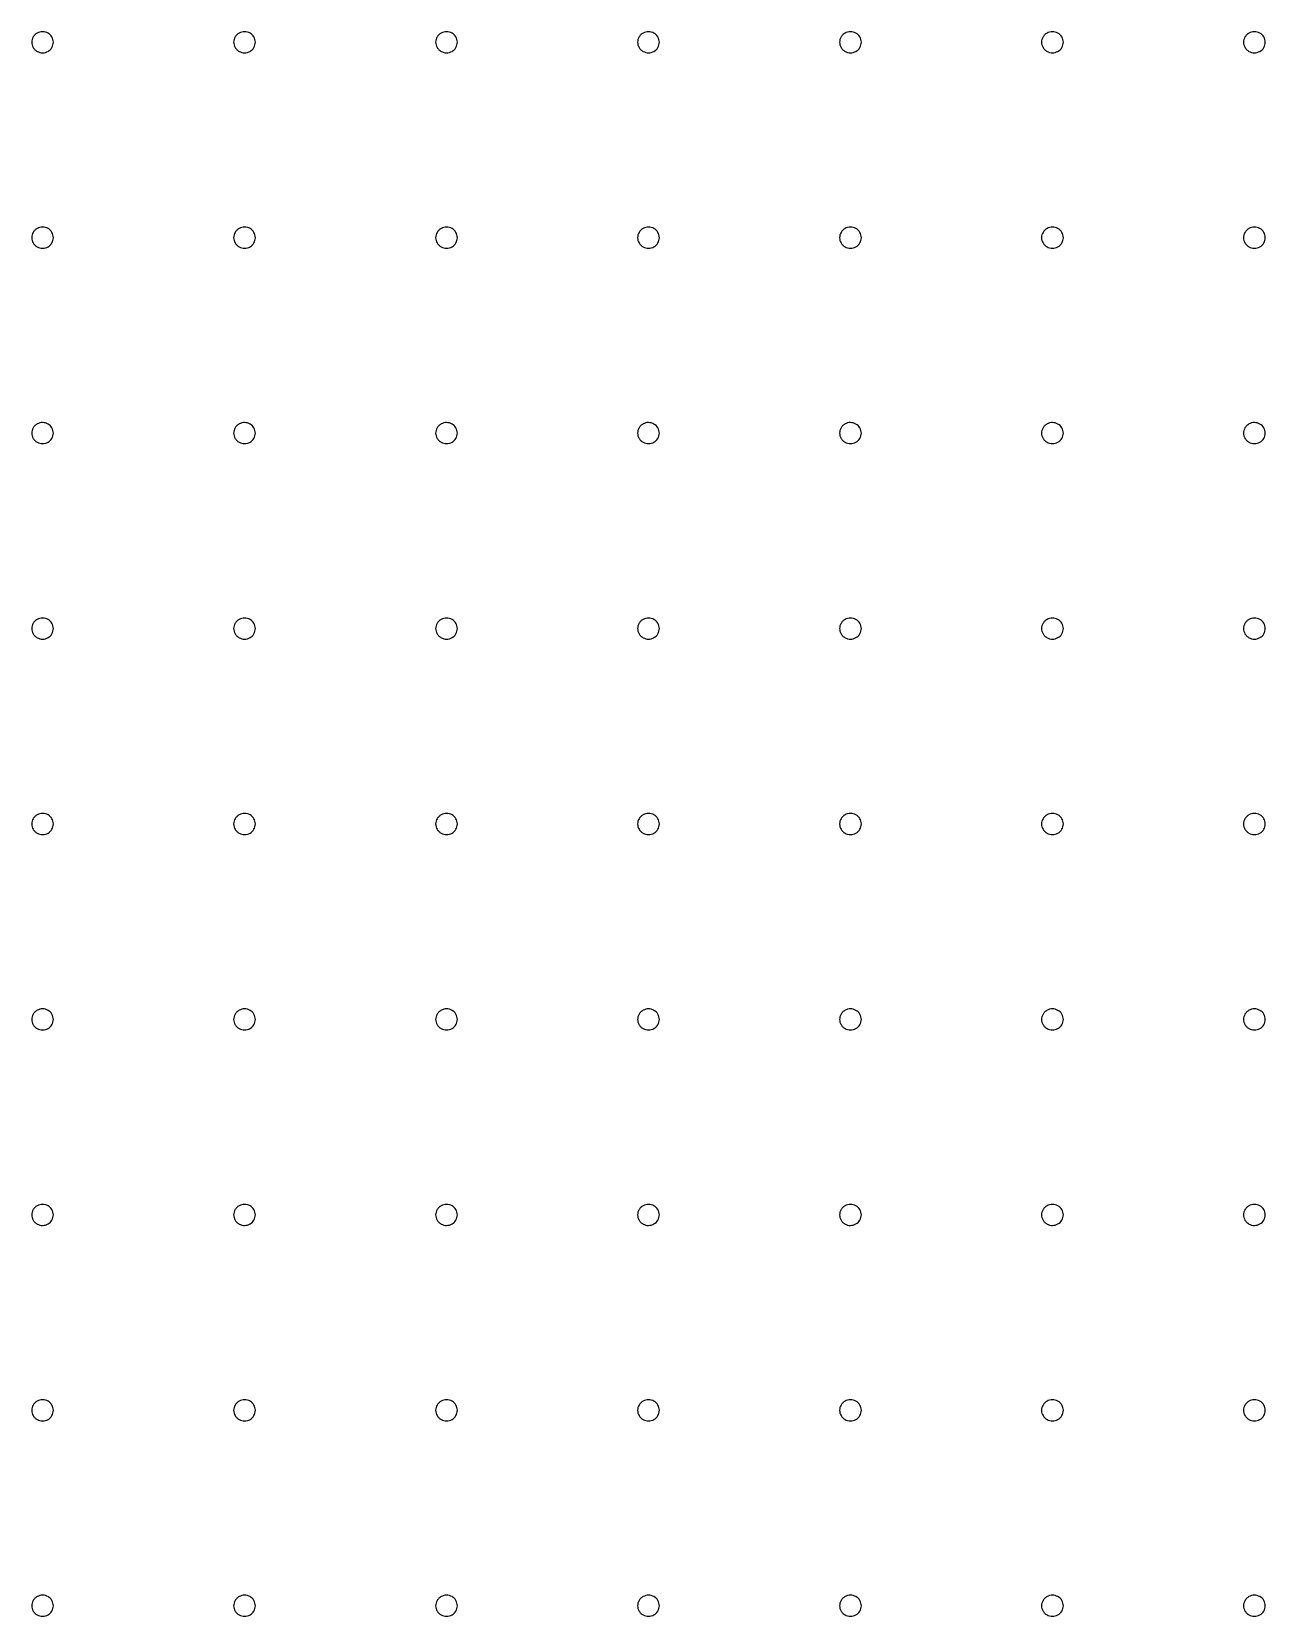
# Model space of a CAD drawing. Extents: x 0 to 210, y 0 to 204.
# Drawn here: x 177.17 to 209.91, y 0.58 to 42.64 of the extents above; entities that cross this region are included whole.
import ezdxf

# ---------------------------------------------------------------- set-up
doc = ezdxf.new("R2010")
doc.units = 0
doc.layers.add('Capa_1', color=7, linetype='CONTINUOUS')

msp = doc.modelspace()

# ---------------------------------------------------------------- linework, layer by layer
at = {"layer": 'Capa_1', "color": 7}
for p, q in [((177.748224, 42.355379), (177.748224, 42.355379)), ((183.108774, 42.355379), (183.108774, 42.355379)), ((188.469324, 42.355379), (188.469324, 42.355379)), ((193.829876, 42.355379), (193.829876, 42.355379)), ((199.190426, 42.355379), (199.190426, 42.355379)), ((204.550975, 42.355379), (204.550975, 42.355379)), ((209.911525, 42.355379), (209.911525, 42.355379)), ((177.748224, 37.16859), (177.748224, 37.16859)), ((183.108774, 37.16859), (183.108774, 37.16859)), ((188.469324, 37.16859), (188.469324, 37.16859)), ((193.829876, 37.16859), (193.829876, 37.16859)), ((199.190426, 37.16859), (199.190426, 37.16859)), ((204.550975, 37.16859), (204.550975, 37.16859)), ((209.911525, 37.16859), (209.911525, 37.16859)), ((177.748224, 31.981803), (177.748224, 31.981803)), ((183.108774, 31.981803), (183.108774, 31.981803)), ((188.469324, 31.981803), (188.469324, 31.981803)), ((193.829876, 31.981803), (193.829876, 31.981803)), ((199.190426, 31.981803), (199.190426, 31.981803)), ((204.550975, 31.981803), (204.550975, 31.981803)), ((209.911525, 31.981803), (209.911525, 31.981803)), ((177.748224, 26.795017), (177.748224, 26.795017)), ((183.108774, 26.795017), (183.108774, 26.795017)), ((188.469324, 26.795017), (188.469324, 26.795017)), ((193.829876, 26.795017), (193.829876, 26.795017)), ((199.190426, 26.795017), (199.190426, 26.795017)), ((204.550975, 26.795017), (204.550975, 26.795017)), ((209.911525, 26.795017), (209.911525, 26.795017)), ((177.748224, 21.608231), (177.748224, 21.608231)), ((183.108774, 21.608231), (183.108774, 21.608231)), ((188.469324, 21.608231), (188.469324, 21.608231)), ((193.829876, 21.608231), (193.829876, 21.608231)), ((199.190426, 21.608231), (199.190426, 21.608231)), ((204.550975, 21.608231), (204.550975, 21.608231)), ((209.911525, 21.608231), (209.911525, 21.608231)), ((177.748224, 16.421442), (177.748224, 16.421442)), ((183.108774, 16.421442), (183.108774, 16.421442)), ((188.469324, 16.421442), (188.469324, 16.421442)), ((193.829876, 16.421442), (193.829876, 16.421442)), ((199.190426, 16.421442), (199.190426, 16.421442)), ((204.550975, 16.421442), (204.550975, 16.421442)), ((209.911525, 16.421442), (209.911525, 16.421442)), ((177.748224, 11.234656), (177.748224, 11.234656)), ((183.108774, 11.234656), (183.108774, 11.234656)), ((188.469324, 11.234656), (188.469324, 11.234656)), ((193.829876, 11.234656), (193.829876, 11.234656)), ((199.190426, 11.234656), (199.190426, 11.234656)), ((204.550975, 11.234656), (204.550975, 11.234656)), ((209.911525, 11.234656), (209.911525, 11.234656)), ((177.748224, 6.047869), (177.748224, 6.047869)), ((183.108774, 6.047869), (183.108774, 6.047869)), ((188.469324, 6.047869), (188.469324, 6.047869)), ((193.829876, 6.047869), (193.829876, 6.047869)), ((199.190426, 6.047869), (199.190426, 6.047869)), ((204.550975, 6.047869), (204.550975, 6.047869)), ((209.911525, 6.047869), (209.911525, 6.047869)), ((177.748224, 0.861083), (177.748224, 0.861083)), ((183.108774, 0.861083), (183.108774, 0.861083)), ((188.469324, 0.861083), (188.469324, 0.861083)), ((193.829876, 0.861083), (193.829876, 0.861083)), ((199.190426, 0.861083), (199.190426, 0.861083)), ((204.550975, 0.861083), (204.550975, 0.861083)), ((209.911525, 0.861083), (209.911525, 0.861083))]:
    msp.add_line(p, q, dxfattribs=at)
for points in [[(177.748224, 42.355379), (177.740158, 42.305945), (177.724152, 42.207847), (177.608517, 42.101394), (177.484204, 42.069114), (177.383585, 42.082045), (177.31314, 42.110188), (177.252542, 42.155048), (177.205987, 42.213654), (177.17667, 42.281976), (177.16663, 42.355378), (177.17667, 42.428781), (177.205988, 42.497102), (177.252542, 42.555707), (177.313141, 42.600567), (177.383586, 42.62871), (177.484204, 42.64164), (177.608517, 42.609361), (177.724151, 42.502909), (177.740158, 42.404812), (177.748224, 42.355379)], [(183.108774, 42.355379), (183.100708, 42.305945), (183.084702, 42.207847), (182.969067, 42.101394), (182.844754, 42.069114), (182.744135, 42.082045), (182.67369, 42.110188), (182.613091, 42.155048), (182.566537, 42.213654), (182.537219, 42.281976), (182.52718, 42.355378), (182.53722, 42.428781), (182.566538, 42.497102), (182.613092, 42.555707), (182.673691, 42.600567), (182.744136, 42.62871), (182.844754, 42.64164), (182.969066, 42.609361), (183.0847, 42.502909), (183.100708, 42.404812), (183.108774, 42.355379)], [(188.469324, 42.355379), (188.461258, 42.305945), (188.445251, 42.207847), (188.329617, 42.101394), (188.205304, 42.069114), (188.104685, 42.082045), (188.03424, 42.110188), (187.973641, 42.155048), (187.927087, 42.213654), (187.897769, 42.281976), (187.88773, 42.355378), (187.89777, 42.428781), (187.927088, 42.497102), (187.973642, 42.555707), (188.034241, 42.600567), (188.104685, 42.62871), (188.205304, 42.64164), (188.329616, 42.609361), (188.44525, 42.502909), (188.461257, 42.404812), (188.469324, 42.355379)], [(193.829876, 42.355379), (193.82181, 42.305945), (193.805804, 42.207847), (193.690169, 42.101394), (193.565856, 42.069114), (193.465237, 42.082045), (193.394792, 42.110188), (193.334193, 42.155048), (193.287639, 42.213654), (193.258321, 42.281976), (193.248282, 42.355378), (193.258322, 42.428781), (193.28764, 42.497102), (193.334194, 42.555707), (193.394793, 42.600567), (193.465238, 42.62871), (193.565856, 42.64164), (193.690168, 42.609361), (193.805803, 42.502909), (193.82181, 42.404812), (193.829876, 42.355379)], [(199.190426, 42.355379), (199.18236, 42.305945), (199.166353, 42.207847), (199.050719, 42.101394), (198.926406, 42.069114), (198.825787, 42.082045), (198.755342, 42.110188), (198.694743, 42.155048), (198.648189, 42.213654), (198.618871, 42.281976), (198.608832, 42.355378), (198.618872, 42.428781), (198.64819, 42.497102), (198.694744, 42.555707), (198.755343, 42.600567), (198.825787, 42.62871), (198.926406, 42.64164), (199.050718, 42.609361), (199.166352, 42.502909), (199.182359, 42.404812), (199.190426, 42.355379)], [(204.550975, 42.355379), (204.54291, 42.305945), (204.526903, 42.207847), (204.411269, 42.101394), (204.286956, 42.069114), (204.186337, 42.082045), (204.115892, 42.110188), (204.055293, 42.155048), (204.008739, 42.213654), (203.979421, 42.281976), (203.969382, 42.355378), (203.979422, 42.428781), (204.008739, 42.497102), (204.055294, 42.555707), (204.115893, 42.600567), (204.186337, 42.62871), (204.286956, 42.64164), (204.411268, 42.609361), (204.526902, 42.502909), (204.542909, 42.404812), (204.550975, 42.355379)], [(209.911525, 42.355379), (209.903459, 42.305945), (209.887453, 42.207847), (209.771819, 42.101394), (209.647506, 42.069114), (209.546887, 42.082045), (209.476442, 42.110188), (209.415843, 42.155048), (209.369288, 42.213654), (209.339971, 42.281976), (209.329932, 42.355378), (209.339971, 42.428781), (209.369289, 42.497102), (209.415844, 42.555707), (209.476442, 42.600567), (209.546887, 42.62871), (209.647506, 42.64164), (209.771818, 42.609361), (209.887452, 42.502909), (209.903459, 42.404812), (209.911525, 42.355379)], [(177.748224, 37.16859), (177.740158, 37.119156), (177.724152, 37.021058), (177.608517, 36.914605), (177.484204, 36.882326), (177.383585, 36.895256), (177.31314, 36.923399), (177.252542, 36.968259), (177.205987, 37.026865), (177.17667, 37.095187), (177.16663, 37.16859), (177.17667, 37.241992), (177.205988, 37.310314), (177.252542, 37.368919), (177.313141, 37.413778), (177.383586, 37.441921), (177.484204, 37.454851), (177.608517, 37.422572), (177.724151, 37.31612), (177.740158, 37.218023), (177.748224, 37.16859)], [(183.108774, 37.16859), (183.100708, 37.119156), (183.084702, 37.021058), (182.969067, 36.914605), (182.844754, 36.882326), (182.744135, 36.895256), (182.67369, 36.923399), (182.613091, 36.968259), (182.566537, 37.026865), (182.537219, 37.095187), (182.52718, 37.16859), (182.53722, 37.241992), (182.566538, 37.310314), (182.613092, 37.368919), (182.673691, 37.413778), (182.744136, 37.441921), (182.844754, 37.454851), (182.969066, 37.422572), (183.0847, 37.31612), (183.100708, 37.218023), (183.108774, 37.16859)], [(188.469324, 37.16859), (188.461258, 37.119156), (188.445251, 37.021058), (188.329617, 36.914605), (188.205304, 36.882326), (188.104685, 36.895256), (188.03424, 36.923399), (187.973641, 36.968259), (187.927087, 37.026865), (187.897769, 37.095187), (187.88773, 37.16859), (187.89777, 37.241992), (187.927088, 37.310314), (187.973642, 37.368919), (188.034241, 37.413778), (188.104685, 37.441921), (188.205304, 37.454851), (188.329616, 37.422572), (188.44525, 37.31612), (188.461257, 37.218023), (188.469324, 37.16859)], [(193.829876, 37.16859), (193.82181, 37.119156), (193.805804, 37.021058), (193.690169, 36.914605), (193.565856, 36.882326), (193.465237, 36.895256), (193.394792, 36.923399), (193.334193, 36.968259), (193.287639, 37.026865), (193.258321, 37.095187), (193.248282, 37.16859), (193.258322, 37.241992), (193.28764, 37.310314), (193.334194, 37.368919), (193.394793, 37.413778), (193.465238, 37.441921), (193.565856, 37.454851), (193.690168, 37.422572), (193.805803, 37.31612), (193.82181, 37.218023), (193.829876, 37.16859)], [(199.190426, 37.16859), (199.18236, 37.119156), (199.166353, 37.021058), (199.050719, 36.914605), (198.926406, 36.882326), (198.825787, 36.895256), (198.755342, 36.923399), (198.694743, 36.968259), (198.648189, 37.026865), (198.618871, 37.095187), (198.608832, 37.16859), (198.618872, 37.241992), (198.64819, 37.310314), (198.694744, 37.368919), (198.755343, 37.413778), (198.825787, 37.441921), (198.926406, 37.454851), (199.050718, 37.422572), (199.166352, 37.31612), (199.182359, 37.218023), (199.190426, 37.16859)], [(204.550975, 37.16859), (204.54291, 37.119156), (204.526903, 37.021058), (204.411269, 36.914605), (204.286956, 36.882326), (204.186337, 36.895256), (204.115892, 36.923399), (204.055293, 36.968259), (204.008739, 37.026865), (203.979421, 37.095187), (203.969382, 37.16859), (203.979422, 37.241992), (204.008739, 37.310314), (204.055294, 37.368919), (204.115893, 37.413778), (204.186337, 37.441921), (204.286956, 37.454851), (204.411268, 37.422572), (204.526902, 37.31612), (204.542909, 37.218023), (204.550975, 37.16859)], [(209.911525, 37.16859), (209.903459, 37.119156), (209.887453, 37.021058), (209.771819, 36.914605), (209.647506, 36.882326), (209.546887, 36.895256), (209.476442, 36.923399), (209.415843, 36.968259), (209.369288, 37.026865), (209.339971, 37.095187), (209.329932, 37.16859), (209.339971, 37.241992), (209.369289, 37.310314), (209.415844, 37.368919), (209.476442, 37.413778), (209.546887, 37.441921), (209.647506, 37.454851), (209.771818, 37.422572), (209.887452, 37.31612), (209.903459, 37.218023), (209.911525, 37.16859)], [(177.748224, 31.981803), (177.740158, 31.93237), (177.724152, 31.834272), (177.608517, 31.727819), (177.484204, 31.695539), (177.383585, 31.70847), (177.31314, 31.736613), (177.252542, 31.781473), (177.205987, 31.840078), (177.17667, 31.908401), (177.16663, 31.981803), (177.17667, 32.055206), (177.205988, 32.123527), (177.252542, 32.182132), (177.313141, 32.226992), (177.383586, 32.255135), (177.484204, 32.268065), (177.608517, 32.235786), (177.724151, 32.129334), (177.740158, 32.031237), (177.748224, 31.981803)], [(183.108774, 31.981803), (183.100708, 31.93237), (183.084702, 31.834272), (182.969067, 31.727819), (182.844754, 31.695539), (182.744135, 31.70847), (182.67369, 31.736613), (182.613091, 31.781473), (182.566537, 31.840078), (182.537219, 31.908401), (182.52718, 31.981803), (182.53722, 32.055206), (182.566538, 32.123527), (182.613092, 32.182132), (182.673691, 32.226992), (182.744136, 32.255135), (182.844754, 32.268065), (182.969066, 32.235786), (183.0847, 32.129334), (183.100708, 32.031237), (183.108774, 31.981803)], [(188.469324, 31.981803), (188.461258, 31.93237), (188.445251, 31.834272), (188.329617, 31.727819), (188.205304, 31.695539), (188.104685, 31.70847), (188.03424, 31.736613), (187.973641, 31.781473), (187.927087, 31.840078), (187.897769, 31.908401), (187.88773, 31.981803), (187.89777, 32.055206), (187.927088, 32.123527), (187.973642, 32.182132), (188.034241, 32.226992), (188.104685, 32.255135), (188.205304, 32.268065), (188.329616, 32.235786), (188.44525, 32.129334), (188.461257, 32.031237), (188.469324, 31.981803)], [(193.829876, 31.981803), (193.82181, 31.93237), (193.805804, 31.834272), (193.690169, 31.727819), (193.565856, 31.695539), (193.465237, 31.70847), (193.394792, 31.736613), (193.334193, 31.781473), (193.287639, 31.840078), (193.258321, 31.908401), (193.248282, 31.981803), (193.258322, 32.055206), (193.28764, 32.123527), (193.334194, 32.182132), (193.394793, 32.226992), (193.465238, 32.255135), (193.565856, 32.268065), (193.690168, 32.235786), (193.805803, 32.129334), (193.82181, 32.031237), (193.829876, 31.981803)], [(199.190426, 31.981803), (199.18236, 31.93237), (199.166353, 31.834272), (199.050719, 31.727819), (198.926406, 31.695539), (198.825787, 31.70847), (198.755342, 31.736613), (198.694743, 31.781473), (198.648189, 31.840078), (198.618871, 31.908401), (198.608832, 31.981803), (198.618872, 32.055206), (198.64819, 32.123527), (198.694744, 32.182132), (198.755343, 32.226992), (198.825787, 32.255135), (198.926406, 32.268065), (199.050718, 32.235786), (199.166352, 32.129334), (199.182359, 32.031237), (199.190426, 31.981803)], [(204.550975, 31.981803), (204.54291, 31.93237), (204.526903, 31.834272), (204.411269, 31.727819), (204.286956, 31.695539), (204.186337, 31.70847), (204.115892, 31.736613), (204.055293, 31.781473), (204.008739, 31.840078), (203.979421, 31.908401), (203.969382, 31.981803), (203.979422, 32.055206), (204.008739, 32.123527), (204.055294, 32.182132), (204.115893, 32.226992), (204.186337, 32.255135), (204.286956, 32.268065), (204.411268, 32.235786), (204.526902, 32.129334), (204.542909, 32.031237), (204.550975, 31.981803)], [(209.911525, 31.981803), (209.903459, 31.93237), (209.887453, 31.834272), (209.771819, 31.727819), (209.647506, 31.695539), (209.546887, 31.70847), (209.476442, 31.736613), (209.415843, 31.781473), (209.369288, 31.840078), (209.339971, 31.908401), (209.329932, 31.981803), (209.339971, 32.055206), (209.369289, 32.123527), (209.415844, 32.182132), (209.476442, 32.226992), (209.546887, 32.255135), (209.647506, 32.268065), (209.771818, 32.235786), (209.887452, 32.129334), (209.903459, 32.031237), (209.911525, 31.981803)], [(177.748224, 26.795017), (177.740158, 26.745584), (177.724152, 26.647486), (177.608517, 26.541033), (177.484204, 26.508753), (177.383585, 26.521684), (177.31314, 26.549827), (177.252542, 26.594687), (177.205987, 26.653292), (177.17667, 26.721615), (177.16663, 26.795017), (177.17667, 26.868419), (177.205988, 26.936741), (177.252542, 26.995346), (177.313141, 27.040205), (177.383586, 27.068348), (177.484204, 27.081279), (177.608517, 27.048999), (177.724151, 26.942547), (177.740158, 26.84445), (177.748224, 26.795017)], [(183.108774, 26.795017), (183.100708, 26.745584), (183.084702, 26.647486), (182.969067, 26.541033), (182.844754, 26.508753), (182.744135, 26.521684), (182.67369, 26.549827), (182.613091, 26.594687), (182.566537, 26.653292), (182.537219, 26.721615), (182.52718, 26.795017), (182.53722, 26.868419), (182.566538, 26.936741), (182.613092, 26.995346), (182.673691, 27.040205), (182.744136, 27.068348), (182.844754, 27.081279), (182.969066, 27.048999), (183.0847, 26.942547), (183.100708, 26.84445), (183.108774, 26.795017)], [(188.469324, 26.795017), (188.461258, 26.745584), (188.445251, 26.647486), (188.329617, 26.541033), (188.205304, 26.508753), (188.104685, 26.521684), (188.03424, 26.549827), (187.973641, 26.594687), (187.927087, 26.653292), (187.897769, 26.721615), (187.88773, 26.795017), (187.89777, 26.868419), (187.927088, 26.936741), (187.973642, 26.995346), (188.034241, 27.040205), (188.104685, 27.068348), (188.205304, 27.081279), (188.329616, 27.048999), (188.44525, 26.942547), (188.461257, 26.84445), (188.469324, 26.795017)], [(193.829876, 26.795017), (193.82181, 26.745584), (193.805804, 26.647486), (193.690169, 26.541033), (193.565856, 26.508753), (193.465237, 26.521684), (193.394792, 26.549827), (193.334193, 26.594687), (193.287639, 26.653292), (193.258321, 26.721615), (193.248282, 26.795017), (193.258322, 26.868419), (193.28764, 26.936741), (193.334194, 26.995346), (193.394793, 27.040205), (193.465238, 27.068348), (193.565856, 27.081279), (193.690168, 27.048999), (193.805803, 26.942547), (193.82181, 26.84445), (193.829876, 26.795017)], [(199.190426, 26.795017), (199.18236, 26.745584), (199.166353, 26.647486), (199.050719, 26.541033), (198.926406, 26.508753), (198.825787, 26.521684), (198.755342, 26.549827), (198.694743, 26.594687), (198.648189, 26.653292), (198.618871, 26.721615), (198.608832, 26.795017), (198.618872, 26.868419), (198.64819, 26.936741), (198.694744, 26.995346), (198.755343, 27.040205), (198.825787, 27.068348), (198.926406, 27.081279), (199.050718, 27.048999), (199.166352, 26.942547), (199.182359, 26.84445), (199.190426, 26.795017)], [(204.550975, 26.795017), (204.54291, 26.745584), (204.526903, 26.647486), (204.411269, 26.541033), (204.286956, 26.508753), (204.186337, 26.521684), (204.115892, 26.549827), (204.055293, 26.594687), (204.008739, 26.653292), (203.979421, 26.721615), (203.969382, 26.795017), (203.979422, 26.868419), (204.008739, 26.936741), (204.055294, 26.995346), (204.115893, 27.040205), (204.186337, 27.068348), (204.286956, 27.081279), (204.411268, 27.048999), (204.526902, 26.942547), (204.542909, 26.84445), (204.550975, 26.795017)], [(209.911525, 26.795017), (209.903459, 26.745584), (209.887453, 26.647486), (209.771819, 26.541033), (209.647506, 26.508753), (209.546887, 26.521684), (209.476442, 26.549827), (209.415843, 26.594687), (209.369288, 26.653292), (209.339971, 26.721615), (209.329932, 26.795017), (209.339971, 26.868419), (209.369289, 26.936741), (209.415844, 26.995346), (209.476442, 27.040205), (209.546887, 27.068348), (209.647506, 27.081279), (209.771818, 27.048999), (209.887452, 26.942547), (209.903459, 26.84445), (209.911525, 26.795017)], [(177.748224, 21.608231), (177.740158, 21.558797), (177.724152, 21.460699), (177.608517, 21.354246), (177.484204, 21.321967), (177.383585, 21.334897), (177.31314, 21.36304), (177.252542, 21.4079), (177.205987, 21.466506), (177.17667, 21.534828), (177.16663, 21.608231), (177.17667, 21.681633), (177.205988, 21.749955), (177.252542, 21.80856), (177.313141, 21.853419), (177.383586, 21.881562), (177.484204, 21.894492), (177.608517, 21.862213), (177.724151, 21.755761), (177.740158, 21.657664), (177.748224, 21.608231)], [(183.108774, 21.608231), (183.100708, 21.558797), (183.084702, 21.460699), (182.969067, 21.354246), (182.844754, 21.321967), (182.744135, 21.334897), (182.67369, 21.36304), (182.613091, 21.4079), (182.566537, 21.466506), (182.537219, 21.534828), (182.52718, 21.608231), (182.53722, 21.681633), (182.566538, 21.749955), (182.613092, 21.80856), (182.673691, 21.853419), (182.744136, 21.881562), (182.844754, 21.894492), (182.969066, 21.862213), (183.0847, 21.755761), (183.100708, 21.657664), (183.108774, 21.608231)], [(188.469324, 21.608231), (188.461258, 21.558797), (188.445251, 21.460699), (188.329617, 21.354246), (188.205304, 21.321967), (188.104685, 21.334897), (188.03424, 21.36304), (187.973641, 21.4079), (187.927087, 21.466506), (187.897769, 21.534828), (187.88773, 21.608231), (187.89777, 21.681633), (187.927088, 21.749955), (187.973642, 21.80856), (188.034241, 21.853419), (188.104685, 21.881562), (188.205304, 21.894492), (188.329616, 21.862213), (188.44525, 21.755761), (188.461257, 21.657664), (188.469324, 21.608231)], [(193.829876, 21.608231), (193.82181, 21.558797), (193.805804, 21.460699), (193.690169, 21.354246), (193.565856, 21.321967), (193.465237, 21.334897), (193.394792, 21.36304), (193.334193, 21.4079), (193.287639, 21.466506), (193.258321, 21.534828), (193.248282, 21.608231), (193.258322, 21.681633), (193.28764, 21.749955), (193.334194, 21.80856), (193.394793, 21.853419), (193.465238, 21.881562), (193.565856, 21.894492), (193.690168, 21.862213), (193.805803, 21.755761), (193.82181, 21.657664), (193.829876, 21.608231)], [(199.190426, 21.608231), (199.18236, 21.558797), (199.166353, 21.460699), (199.050719, 21.354246), (198.926406, 21.321967), (198.825787, 21.334897), (198.755342, 21.36304), (198.694743, 21.4079), (198.648189, 21.466506), (198.618871, 21.534828), (198.608832, 21.608231), (198.618872, 21.681633), (198.64819, 21.749955), (198.694744, 21.80856), (198.755343, 21.853419), (198.825787, 21.881562), (198.926406, 21.894492), (199.050718, 21.862213), (199.166352, 21.755761), (199.182359, 21.657664), (199.190426, 21.608231)], [(204.550975, 21.608231), (204.54291, 21.558797), (204.526903, 21.460699), (204.411269, 21.354246), (204.286956, 21.321967), (204.186337, 21.334897), (204.115892, 21.36304), (204.055293, 21.4079), (204.008739, 21.466506), (203.979421, 21.534828), (203.969382, 21.608231), (203.979422, 21.681633), (204.008739, 21.749955), (204.055294, 21.80856), (204.115893, 21.853419), (204.186337, 21.881562), (204.286956, 21.894492), (204.411268, 21.862213), (204.526902, 21.755761), (204.542909, 21.657664), (204.550975, 21.608231)], [(209.911525, 21.608231), (209.903459, 21.558797), (209.887453, 21.460699), (209.771819, 21.354246), (209.647506, 21.321967), (209.546887, 21.334897), (209.476442, 21.36304), (209.415843, 21.4079), (209.369288, 21.466506), (209.339971, 21.534828), (209.329932, 21.608231), (209.339971, 21.681633), (209.369289, 21.749955), (209.415844, 21.80856), (209.476442, 21.853419), (209.546887, 21.881562), (209.647506, 21.894492), (209.771818, 21.862213), (209.887452, 21.755761), (209.903459, 21.657664), (209.911525, 21.608231)], [(177.748224, 16.421442), (177.740158, 16.372009), (177.724152, 16.273911), (177.608517, 16.167458), (177.484204, 16.135178), (177.383585, 16.148109), (177.31314, 16.176252), (177.252542, 16.221112), (177.205987, 16.279717), (177.17667, 16.348039), (177.16663, 16.421442), (177.17667, 16.494844), (177.205988, 16.563166), (177.252542, 16.621771), (177.313141, 16.66663), (177.383586, 16.694773), (177.484204, 16.707704), (177.608517, 16.675424), (177.724151, 16.568972), (177.740158, 16.470875), (177.748224, 16.421442)], [(183.108774, 16.421442), (183.100708, 16.372009), (183.084702, 16.273911), (182.969067, 16.167458), (182.844754, 16.135178), (182.744135, 16.148109), (182.67369, 16.176252), (182.613091, 16.221112), (182.566537, 16.279717), (182.537219, 16.348039), (182.52718, 16.421442), (182.53722, 16.494844), (182.566538, 16.563166), (182.613092, 16.621771), (182.673691, 16.66663), (182.744136, 16.694773), (182.844754, 16.707704), (182.969066, 16.675424), (183.0847, 16.568972), (183.100708, 16.470875), (183.108774, 16.421442)], [(188.469324, 16.421442), (188.461258, 16.372009), (188.445251, 16.273911), (188.329617, 16.167458), (188.205304, 16.135178), (188.104685, 16.148109), (188.03424, 16.176252), (187.973641, 16.221112), (187.927087, 16.279717), (187.897769, 16.348039), (187.88773, 16.421442), (187.89777, 16.494844), (187.927088, 16.563166), (187.973642, 16.621771), (188.034241, 16.66663), (188.104685, 16.694773), (188.205304, 16.707704), (188.329616, 16.675424), (188.44525, 16.568972), (188.461257, 16.470875), (188.469324, 16.421442)], [(193.829876, 16.421442), (193.82181, 16.372009), (193.805804, 16.273911), (193.690169, 16.167458), (193.565856, 16.135178), (193.465237, 16.148109), (193.394792, 16.176252), (193.334193, 16.221112), (193.287639, 16.279717), (193.258321, 16.348039), (193.248282, 16.421442), (193.258322, 16.494844), (193.28764, 16.563166), (193.334194, 16.621771), (193.394793, 16.66663), (193.465238, 16.694773), (193.565856, 16.707704), (193.690168, 16.675424), (193.805803, 16.568972), (193.82181, 16.470875), (193.829876, 16.421442)], [(199.190426, 16.421442), (199.18236, 16.372009), (199.166353, 16.273911), (199.050719, 16.167458), (198.926406, 16.135178), (198.825787, 16.148109), (198.755342, 16.176252), (198.694743, 16.221112), (198.648189, 16.279717), (198.618871, 16.348039), (198.608832, 16.421442), (198.618872, 16.494844), (198.64819, 16.563166), (198.694744, 16.621771), (198.755343, 16.66663), (198.825787, 16.694773), (198.926406, 16.707704), (199.050718, 16.675424), (199.166352, 16.568972), (199.182359, 16.470875), (199.190426, 16.421442)], [(204.550975, 16.421442), (204.54291, 16.372009), (204.526903, 16.273911), (204.411269, 16.167458), (204.286956, 16.135178), (204.186337, 16.148109), (204.115892, 16.176252), (204.055293, 16.221112), (204.008739, 16.279717), (203.979421, 16.348039), (203.969382, 16.421442), (203.979422, 16.494844), (204.008739, 16.563166), (204.055294, 16.621771), (204.115893, 16.66663), (204.186337, 16.694773), (204.286956, 16.707704), (204.411268, 16.675424), (204.526902, 16.568972), (204.542909, 16.470875), (204.550975, 16.421442)], [(209.911525, 16.421442), (209.903459, 16.372009), (209.887453, 16.273911), (209.771819, 16.167458), (209.647506, 16.135178), (209.546887, 16.148109), (209.476442, 16.176252), (209.415843, 16.221112), (209.369288, 16.279717), (209.339971, 16.348039), (209.329932, 16.421442), (209.339971, 16.494844), (209.369289, 16.563166), (209.415844, 16.621771), (209.476442, 16.66663), (209.546887, 16.694773), (209.647506, 16.707704), (209.771818, 16.675424), (209.887452, 16.568972), (209.903459, 16.470875), (209.911525, 16.421442)], [(177.748224, 11.234656), (177.740158, 11.185222), (177.724152, 11.087124), (177.608517, 10.980671), (177.484204, 10.948392), (177.383585, 10.961322), (177.31314, 10.989465), (177.252542, 11.034325), (177.205987, 11.092931), (177.17667, 11.161253), (177.16663, 11.234656), (177.17667, 11.308058), (177.205988, 11.37638), (177.252542, 11.434985), (177.313141, 11.479844), (177.383586, 11.507987), (177.484204, 11.520917), (177.608517, 11.488638), (177.724151, 11.382186), (177.740158, 11.284089), (177.748224, 11.234656)], [(183.108774, 11.234656), (183.100708, 11.185222), (183.084702, 11.087124), (182.969067, 10.980671), (182.844754, 10.948392), (182.744135, 10.961322), (182.67369, 10.989465), (182.613091, 11.034325), (182.566537, 11.092931), (182.537219, 11.161253), (182.52718, 11.234656), (182.53722, 11.308058), (182.566538, 11.37638), (182.613092, 11.434985), (182.673691, 11.479844), (182.744136, 11.507987), (182.844754, 11.520917), (182.969066, 11.488638), (183.0847, 11.382186), (183.100708, 11.284089), (183.108774, 11.234656)], [(188.469324, 11.234656), (188.461258, 11.185222), (188.445251, 11.087124), (188.329617, 10.980671), (188.205304, 10.948392), (188.104685, 10.961322), (188.03424, 10.989465), (187.973641, 11.034325), (187.927087, 11.092931), (187.897769, 11.161253), (187.88773, 11.234656), (187.89777, 11.308058), (187.927088, 11.37638), (187.973642, 11.434985), (188.034241, 11.479844), (188.104685, 11.507987), (188.205304, 11.520917), (188.329616, 11.488638), (188.44525, 11.382186), (188.461257, 11.284089), (188.469324, 11.234656)], [(193.829876, 11.234656), (193.82181, 11.185222), (193.805804, 11.087124), (193.690169, 10.980671), (193.565856, 10.948392), (193.465237, 10.961322), (193.394792, 10.989465), (193.334193, 11.034325), (193.287639, 11.092931), (193.258321, 11.161253), (193.248282, 11.234656), (193.258322, 11.308058), (193.28764, 11.37638), (193.334194, 11.434985), (193.394793, 11.479844), (193.465238, 11.507987), (193.565856, 11.520917), (193.690168, 11.488638), (193.805803, 11.382186), (193.82181, 11.284089), (193.829876, 11.234656)], [(199.190426, 11.234656), (199.18236, 11.185222), (199.166353, 11.087124), (199.050719, 10.980671), (198.926406, 10.948392), (198.825787, 10.961322), (198.755342, 10.989465), (198.694743, 11.034325), (198.648189, 11.092931), (198.618871, 11.161253), (198.608832, 11.234656), (198.618872, 11.308058), (198.64819, 11.37638), (198.694744, 11.434985), (198.755343, 11.479844), (198.825787, 11.507987), (198.926406, 11.520917), (199.050718, 11.488638), (199.166352, 11.382186), (199.182359, 11.284089), (199.190426, 11.234656)], [(204.550975, 11.234656), (204.54291, 11.185222), (204.526903, 11.087124), (204.411269, 10.980671), (204.286956, 10.948392), (204.186337, 10.961322), (204.115892, 10.989465), (204.055293, 11.034325), (204.008739, 11.092931), (203.979421, 11.161253), (203.969382, 11.234656), (203.979422, 11.308058), (204.008739, 11.37638), (204.055294, 11.434985), (204.115893, 11.479844), (204.186337, 11.507987), (204.286956, 11.520917), (204.411268, 11.488638), (204.526902, 11.382186), (204.542909, 11.284089), (204.550975, 11.234656)], [(209.911525, 11.234656), (209.903459, 11.185222), (209.887453, 11.087124), (209.771819, 10.980671), (209.647506, 10.948392), (209.546887, 10.961322), (209.476442, 10.989465), (209.415843, 11.034325), (209.369288, 11.092931), (209.339971, 11.161253), (209.329932, 11.234656), (209.339971, 11.308058), (209.369289, 11.37638), (209.415844, 11.434985), (209.476442, 11.479844), (209.546887, 11.507987), (209.647506, 11.520917), (209.771818, 11.488638), (209.887452, 11.382186), (209.903459, 11.284089), (209.911525, 11.234656)], [(177.748224, 6.047869), (177.740158, 5.998436), (177.724152, 5.900338), (177.608517, 5.793885), (177.484204, 5.761605), (177.383585, 5.774536), (177.31314, 5.802679), (177.252542, 5.847539), (177.205987, 5.906144), (177.17667, 5.974467), (177.16663, 6.047869), (177.17667, 6.121272), (177.205988, 6.189593), (177.252542, 6.248198), (177.313141, 6.293058), (177.383586, 6.321201), (177.484204, 6.334131), (177.608517, 6.301852), (177.724151, 6.1954), (177.740158, 6.097302), (177.748224, 6.047869)], [(183.108774, 6.047869), (183.100708, 5.998436), (183.084702, 5.900338), (182.969067, 5.793885), (182.844754, 5.761605), (182.744135, 5.774536), (182.67369, 5.802679), (182.613091, 5.847539), (182.566537, 5.906144), (182.537219, 5.974467), (182.52718, 6.047869), (182.53722, 6.121272), (182.566538, 6.189593), (182.613092, 6.248198), (182.673691, 6.293058), (182.744136, 6.321201), (182.844754, 6.334131), (182.969066, 6.301852), (183.0847, 6.1954), (183.100708, 6.097302), (183.108774, 6.047869)], [(188.469324, 6.047869), (188.461258, 5.998436), (188.445251, 5.900338), (188.329617, 5.793885), (188.205304, 5.761605), (188.104685, 5.774536), (188.03424, 5.802679), (187.973641, 5.847539), (187.927087, 5.906144), (187.897769, 5.974467), (187.88773, 6.047869), (187.89777, 6.121272), (187.927088, 6.189593), (187.973642, 6.248198), (188.034241, 6.293058), (188.104685, 6.321201), (188.205304, 6.334131), (188.329616, 6.301852), (188.44525, 6.1954), (188.461257, 6.097302), (188.469324, 6.047869)], [(193.829876, 6.047869), (193.82181, 5.998436), (193.805804, 5.900338), (193.690169, 5.793885), (193.565856, 5.761605), (193.465237, 5.774536), (193.394792, 5.802679), (193.334193, 5.847539), (193.287639, 5.906144), (193.258321, 5.974467), (193.248282, 6.047869), (193.258322, 6.121272), (193.28764, 6.189593), (193.334194, 6.248198), (193.394793, 6.293058), (193.465238, 6.321201), (193.565856, 6.334131), (193.690168, 6.301852), (193.805803, 6.1954), (193.82181, 6.097302), (193.829876, 6.047869)], [(199.190426, 6.047869), (199.18236, 5.998436), (199.166353, 5.900338), (199.050719, 5.793885), (198.926406, 5.761605), (198.825787, 5.774536), (198.755342, 5.802679), (198.694743, 5.847539), (198.648189, 5.906144), (198.618871, 5.974467), (198.608832, 6.047869), (198.618872, 6.121272), (198.64819, 6.189593), (198.694744, 6.248198), (198.755343, 6.293058), (198.825787, 6.321201), (198.926406, 6.334131), (199.050718, 6.301852), (199.166352, 6.1954), (199.182359, 6.097302), (199.190426, 6.047869)], [(204.550975, 6.047869), (204.54291, 5.998436), (204.526903, 5.900338), (204.411269, 5.793885), (204.286956, 5.761605), (204.186337, 5.774536), (204.115892, 5.802679), (204.055293, 5.847539), (204.008739, 5.906144), (203.979421, 5.974467), (203.969382, 6.047869), (203.979422, 6.121272), (204.008739, 6.189593), (204.055294, 6.248198), (204.115893, 6.293058), (204.186337, 6.321201), (204.286956, 6.334131), (204.411268, 6.301852), (204.526902, 6.1954), (204.542909, 6.097302), (204.550975, 6.047869)], [(209.911525, 6.047869), (209.903459, 5.998436), (209.887453, 5.900338), (209.771819, 5.793885), (209.647506, 5.761605), (209.546887, 5.774536), (209.476442, 5.802679), (209.415843, 5.847539), (209.369288, 5.906144), (209.339971, 5.974467), (209.329932, 6.047869), (209.339971, 6.121272), (209.369289, 6.189593), (209.415844, 6.248198), (209.476442, 6.293058), (209.546887, 6.321201), (209.647506, 6.334131), (209.771818, 6.301852), (209.887452, 6.1954), (209.903459, 6.097302), (209.911525, 6.047869)], [(177.748224, 0.861083), (177.740158, 0.81165), (177.724152, 0.713552), (177.608517, 0.607099), (177.484204, 0.574819), (177.383585, 0.58775), (177.31314, 0.615893), (177.252542, 0.660753), (177.205987, 0.719358), (177.17667, 0.78768), (177.16663, 0.861083), (177.17667, 0.934485), (177.205988, 1.002807), (177.252542, 1.061412), (177.313141, 1.106271), (177.383586, 1.134414), (177.484204, 1.147345), (177.608517, 1.115065), (177.724151, 1.008613), (177.740158, 0.910516), (177.748224, 0.861083)], [(183.108774, 0.861083), (183.100708, 0.81165), (183.084702, 0.713552), (182.969067, 0.607099), (182.844754, 0.574819), (182.744135, 0.58775), (182.67369, 0.615893), (182.613091, 0.660753), (182.566537, 0.719358), (182.537219, 0.78768), (182.52718, 0.861083), (182.53722, 0.934485), (182.566538, 1.002807), (182.613092, 1.061412), (182.673691, 1.106271), (182.744136, 1.134414), (182.844754, 1.147345), (182.969066, 1.115065), (183.0847, 1.008613), (183.100708, 0.910516), (183.108774, 0.861083)], [(188.469324, 0.861083), (188.461258, 0.81165), (188.445251, 0.713552), (188.329617, 0.607099), (188.205304, 0.574819), (188.104685, 0.58775), (188.03424, 0.615893), (187.973641, 0.660753), (187.927087, 0.719358), (187.897769, 0.78768), (187.88773, 0.861083), (187.89777, 0.934485), (187.927088, 1.002807), (187.973642, 1.061412), (188.034241, 1.106271), (188.104685, 1.134414), (188.205304, 1.147345), (188.329616, 1.115065), (188.44525, 1.008613), (188.461257, 0.910516), (188.469324, 0.861083)], [(193.829876, 0.861083), (193.82181, 0.81165), (193.805804, 0.713552), (193.690169, 0.607099), (193.565856, 0.574819), (193.465237, 0.58775), (193.394792, 0.615893), (193.334193, 0.660753), (193.287639, 0.719358), (193.258321, 0.78768), (193.248282, 0.861083), (193.258322, 0.934485), (193.28764, 1.002807), (193.334194, 1.061412), (193.394793, 1.106271), (193.465238, 1.134414), (193.565856, 1.147345), (193.690168, 1.115065), (193.805803, 1.008613), (193.82181, 0.910516), (193.829876, 0.861083)], [(199.190426, 0.861083), (199.18236, 0.81165), (199.166353, 0.713552), (199.050719, 0.607099), (198.926406, 0.574819), (198.825787, 0.58775), (198.755342, 0.615893), (198.694743, 0.660753), (198.648189, 0.719358), (198.618871, 0.78768), (198.608832, 0.861083), (198.618872, 0.934485), (198.64819, 1.002807), (198.694744, 1.061412), (198.755343, 1.106271), (198.825787, 1.134414), (198.926406, 1.147345), (199.050718, 1.115065), (199.166352, 1.008613), (199.182359, 0.910516), (199.190426, 0.861083)], [(204.550975, 0.861083), (204.54291, 0.81165), (204.526903, 0.713552), (204.411269, 0.607099), (204.286956, 0.574819), (204.186337, 0.58775), (204.115892, 0.615893), (204.055293, 0.660753), (204.008739, 0.719358), (203.979421, 0.78768), (203.969382, 0.861083), (203.979422, 0.934485), (204.008739, 1.002807), (204.055294, 1.061412), (204.115893, 1.106271), (204.186337, 1.134414), (204.286956, 1.147345), (204.411268, 1.115065), (204.526902, 1.008613), (204.542909, 0.910516), (204.550975, 0.861083)], [(209.911525, 0.861083), (209.903459, 0.81165), (209.887453, 0.713552), (209.771819, 0.607099), (209.647506, 0.574819), (209.546887, 0.58775), (209.476442, 0.615893), (209.415843, 0.660753), (209.369288, 0.719358), (209.339971, 0.78768), (209.329932, 0.861083), (209.339971, 0.934485), (209.369289, 1.002807), (209.415844, 1.061412), (209.476442, 1.106271), (209.546887, 1.134414), (209.647506, 1.147345), (209.771818, 1.115065), (209.887452, 1.008613), (209.903459, 0.910516), (209.911525, 0.861083)]]:
    msp.add_open_spline(points, degree=3, knots=[0, 0, 0, 0, 0.146605, 0.290931, 0.441768, 0.517413, 0.592123, 0.666911, 0.741063, 0.814052, 0.887328, 0.960604, 1.033593, 1.107744, 1.182532, 1.257241, 1.332887, 1.483723, 1.628047, 1.774652, 1.774652, 1.774652, 1.774652], dxfattribs=at)

doc.saveas('drawing.dxf')
